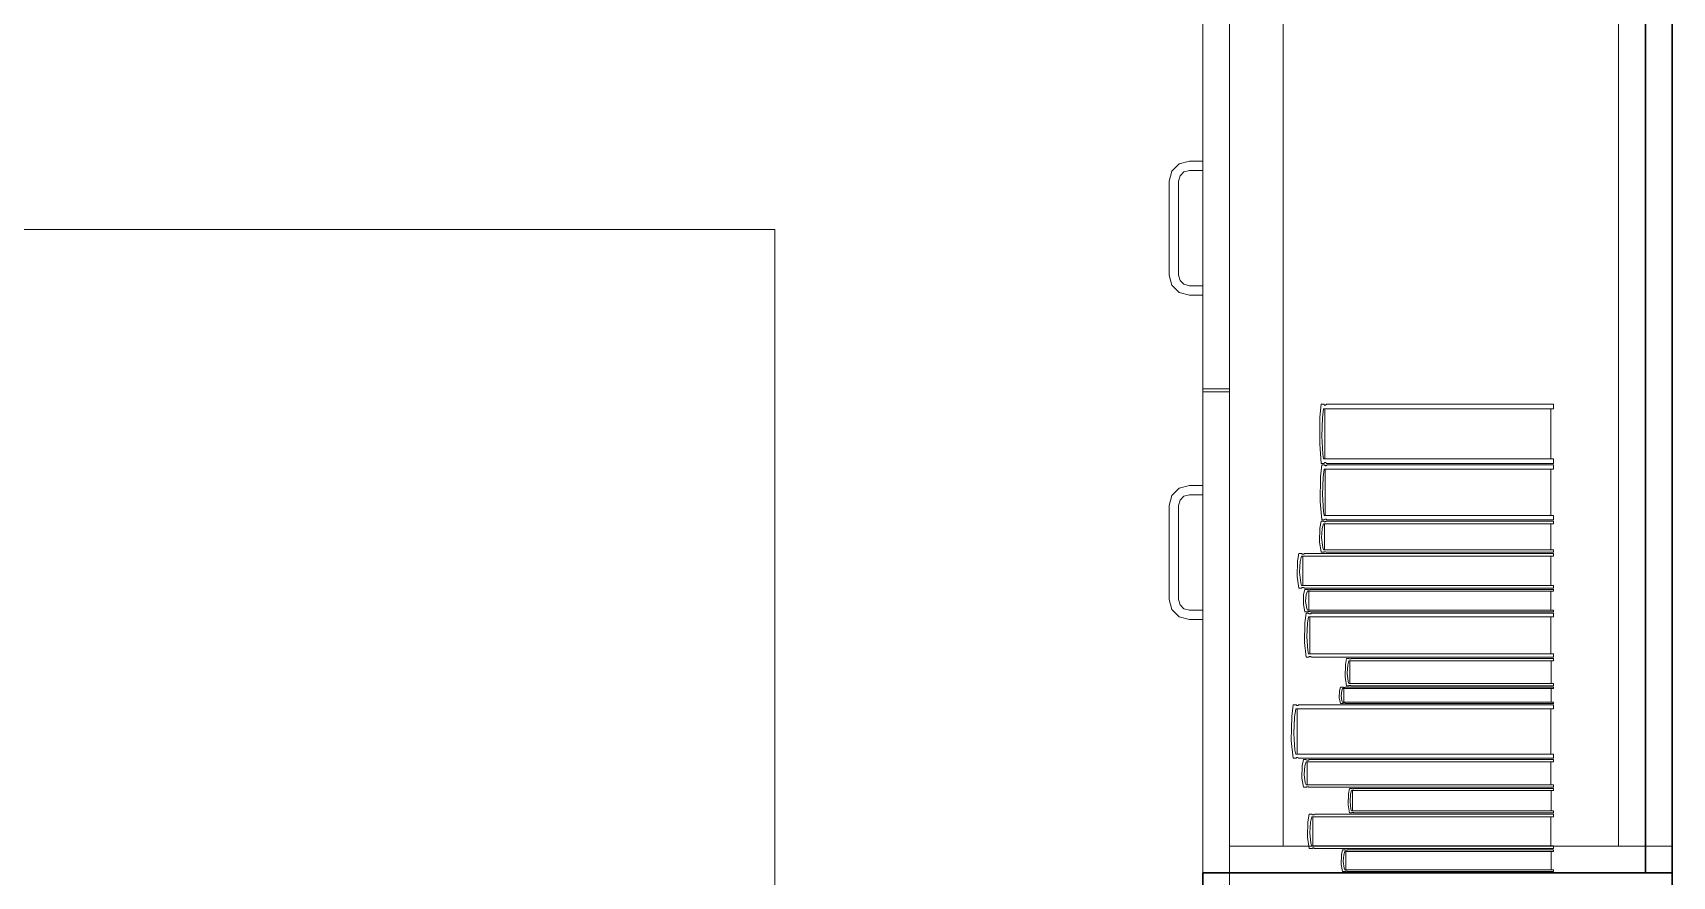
# Model space of a CAD drawing. Header units: inches. Extents: x -19 to 5698, y -728 to 92.
# Drawn here: x 217.998 to 219.22, y 12.979 to 13.609 of the extents above; entities that cross this region are included whole.
import ezdxf

# ---------------------------------------------------------------- set-up
doc = ezdxf.new("R2010")
doc.units = ezdxf.units.IN
doc.header["$MEASUREMENT"] = 0
doc.set_wipeout_variables(frame=1)
doc.linetypes.add('HIDDEN', pattern=[0.375, 0.25, -0.125])
doc.linetypes.add('Wipeout_Contour', pattern=[1, 0, -1])
doc.layers.add('00 conduct tomacorr', color=120, linetype='HIDDEN', lineweight=30)
doc.layers.add('Interior - Mobiliario', color=7, linetype='Continuous')

msp = doc.modelspace()

# ---------------------------------------------------------------- linework, layer by layer
at = {"layer": '00 conduct tomacorr'}
msp.add_arc((221.1641, 14.3047), 3.8409, 139.0969, 199.3756, dxfattribs=at)
at = {"layer": 'Interior - Mobiliario', "color": 175, "linetype": 'Continuous', "lineweight": 13}
for p, q in [((218.89, 14.4418), (218.89, 12.9818)), ((219.2, 12.9818), (219.2, 14.4418)), ((218.89, 14.4218), (218.89, 13.0018)), ((218.93, 13.0018), (218.93, 14.4218)), ((219.18, 14.4218), (219.18, 13.0018)), ((218.87, 13.7018), (218.87, 13.3428)), ((218.89, 13.7018), (218.89, 13.3428)), ((218.847, 13.5053), (218.8525, 13.5108)), ((218.8525, 13.5108), (218.86, 13.5128)), ((218.86, 13.5128), (218.87, 13.5128)), ((218.87, 13.5128), (218.87, 13.5058)), ((218.845, 13.4978), (218.847, 13.5053)), ((218.845, 13.4278), (218.845, 13.4978)), ((218.8531, 13.5018), (218.852, 13.4978)), ((218.852, 13.4978), (218.852, 13.4278)), ((218.856, 13.5048), (218.8531, 13.5018)), ((218.86, 13.5058), (218.856, 13.5048)), ((218.87, 13.5058), (218.86, 13.5058)), ((218.847, 13.4203), (218.845, 13.4278)), ((218.852, 13.4278), (218.8531, 13.4238)), ((218.8531, 13.4238), (218.856, 13.4209)), ((218.8525, 13.4148), (218.847, 13.4203)), ((218.86, 13.4128), (218.8525, 13.4148)), ((218.856, 13.4209), (218.86, 13.4198)), ((218.86, 13.4198), (218.87, 13.4198)), ((218.87, 13.4128), (218.86, 13.4128)), ((218.87, 13.4198), (218.87, 13.4128)), ((218.87, 13.3428), (218.89, 13.3428)), ((218.87, 13.3408), (218.89, 13.3408)), ((218.9584, 13.3315), (218.9574, 13.3218)), ((218.9603, 13.3315), (218.9584, 13.3315)), ((218.9593, 13.3213), (218.9601, 13.3279)), ((218.9601, 13.3279), (219.1314, 13.3279)), ((218.9604, 13.3313), (218.9603, 13.3315)), ((218.9606, 13.331), (218.9604, 13.3313)), ((218.9608, 13.3308), (218.9606, 13.331)), ((218.9611, 13.3307), (218.9608, 13.3308)), ((218.961, 13.3279), (218.961, 13.2908)), ((218.9613, 13.3307), (218.9611, 13.3307)), ((218.9616, 13.3308), (218.9613, 13.3307)), ((218.9618, 13.331), (218.9616, 13.3308)), ((218.962, 13.3312), (218.9618, 13.331)), ((218.9622, 13.3315), (218.962, 13.3312)), ((219.1314, 13.3315), (218.9622, 13.3315)), ((219.1296, 13.2908), (219.1296, 13.3279)), ((219.1314, 13.3279), (219.1314, 13.3315)), ((218.9574, 13.3218), (218.9572, 13.302)), ((218.9589, 13.3077), (218.9593, 13.3213)), ((218.9572, 13.302), (218.9584, 13.2873)), ((218.9596, 13.2942), (218.9589, 13.3077)), ((218.9584, 13.2873), (218.9603, 13.2873)), ((218.9601, 13.2908), (218.9596, 13.2942)), ((219.1314, 13.2908), (218.9601, 13.2908)), ((218.9603, 13.2873), (218.9604, 13.2875)), ((218.9604, 13.2875), (218.9606, 13.2878)), ((218.9606, 13.2878), (218.9609, 13.2879)), ((218.9609, 13.2879), (218.9611, 13.288)), ((218.9611, 13.288), (218.9614, 13.288)), ((218.9614, 13.288), (218.9616, 13.2879)), ((218.9616, 13.2879), (218.9619, 13.2877)), ((218.9619, 13.2877), (218.9621, 13.2875)), ((218.9621, 13.2875), (218.9622, 13.2873)), ((218.9622, 13.2873), (219.1314, 13.2873)), ((219.1314, 13.2873), (219.1314, 13.2908)), ((218.9578, 13.2773), (218.9576, 13.2588)), ((218.9587, 13.2863), (218.9578, 13.2773)), ((218.9606, 13.2863), (218.9587, 13.2863)), ((218.9592, 13.2642), (218.9597, 13.2768)), ((218.9597, 13.2768), (218.9605, 13.283)), ((218.9605, 13.283), (219.1314, 13.283)), ((218.9607, 13.2861), (218.9606, 13.2863)), ((218.9609, 13.2859), (218.9607, 13.2861)), ((218.9612, 13.2857), (218.9609, 13.2859)), ((218.9614, 13.2856), (218.9612, 13.2857)), ((218.9613, 13.283), (218.9613, 13.2484)), ((218.9617, 13.2856), (218.9614, 13.2856)), ((218.9619, 13.2857), (218.9617, 13.2856)), ((218.9622, 13.2858), (218.9619, 13.2857)), ((218.9624, 13.2861), (218.9622, 13.2858)), ((218.9625, 13.2863), (218.9624, 13.2861)), ((219.1314, 13.2863), (218.9625, 13.2863)), ((219.1296, 13.2484), (219.1296, 13.283)), ((219.1314, 13.283), (219.1314, 13.2863)), ((218.847, 13.2633), (218.845, 13.2558)), ((218.8525, 13.2688), (218.847, 13.2633)), ((218.86, 13.2708), (218.8525, 13.2688)), ((218.8531, 13.2598), (218.856, 13.2628)), ((218.856, 13.2628), (218.86, 13.2638)), ((218.87, 13.2708), (218.86, 13.2708)), ((218.86, 13.2638), (218.87, 13.2638)), ((218.87, 13.2638), (218.87, 13.2708)), ((218.96, 13.2515), (218.9592, 13.2642)), ((218.845, 13.2558), (218.845, 13.1858)), ((218.852, 13.2558), (218.8531, 13.2598)), ((218.852, 13.1858), (218.852, 13.2558)), ((218.9576, 13.2588), (218.9587, 13.2451)), ((218.9605, 13.2484), (218.96, 13.2515)), ((218.9572, 13.2391), (218.957, 13.2287)), ((218.9582, 13.2441), (218.9572, 13.2391)), ((218.96, 13.2441), (218.9582, 13.2441)), ((218.9586, 13.2317), (218.9591, 13.2388)), ((218.9587, 13.2451), (218.9606, 13.2451)), ((218.9591, 13.2388), (218.9599, 13.2423)), ((218.9599, 13.2423), (219.1314, 13.2423)), ((218.9601, 13.244), (218.96, 13.2441)), ((218.9604, 13.2439), (218.9601, 13.244)), ((218.9606, 13.2438), (218.9604, 13.2439)), ((219.1314, 13.2484), (218.9605, 13.2484)), ((218.9606, 13.2451), (218.9608, 13.2453)), ((218.9608, 13.2437), (218.9606, 13.2438)), ((218.9608, 13.2453), (218.961, 13.2456)), ((218.9611, 13.2437), (218.9608, 13.2437)), ((218.9608, 13.2423), (218.9608, 13.2229)), ((218.961, 13.2456), (218.9612, 13.2457)), ((218.9613, 13.2438), (218.9611, 13.2437)), ((218.9612, 13.2457), (218.9615, 13.2458)), ((218.9616, 13.2439), (218.9613, 13.2438)), ((218.9615, 13.2458), (218.9617, 13.2458)), ((218.9618, 13.244), (218.9616, 13.2439)), ((218.9617, 13.2458), (218.962, 13.2457)), ((218.962, 13.2441), (218.9618, 13.244)), ((218.962, 13.2457), (218.9622, 13.2455)), ((219.1314, 13.2441), (218.962, 13.2441)), ((218.9622, 13.2455), (218.9624, 13.2453)), ((218.9624, 13.2453), (218.9625, 13.2451)), ((218.9625, 13.2451), (219.1314, 13.2451)), ((219.1296, 13.2229), (219.1296, 13.2423)), ((219.1314, 13.2451), (219.1314, 13.2484)), ((219.1314, 13.2423), (219.1314, 13.2441)), ((218.957, 13.2287), (218.9582, 13.221)), ((218.9594, 13.2246), (218.9586, 13.2317)), ((218.9406, 13.2144), (218.9404, 13.2029)), ((218.9417, 13.22), (218.9406, 13.2144)), ((218.9437, 13.22), (218.9417, 13.22)), ((218.9422, 13.2062), (218.9427, 13.2141)), ((218.9427, 13.2141), (218.9436, 13.218)), ((218.9436, 13.218), (219.1314, 13.218)), ((218.9438, 13.2199), (218.9437, 13.22)), ((218.9441, 13.2198), (218.9438, 13.2199)), ((218.9443, 13.2197), (218.9441, 13.2198)), ((218.9446, 13.2196), (218.9443, 13.2197)), ((218.9445, 13.218), (218.9445, 13.1963)), ((218.9449, 13.2196), (218.9446, 13.2196)), ((218.9452, 13.2196), (218.9449, 13.2196)), ((218.9454, 13.2197), (218.9452, 13.2196)), ((218.9457, 13.2199), (218.9454, 13.2197)), ((218.9458, 13.22), (218.9457, 13.2199)), ((219.1314, 13.22), (218.9458, 13.22)), ((218.9582, 13.221), (218.96, 13.221)), ((218.9599, 13.2229), (218.9594, 13.2246)), ((219.1314, 13.2229), (218.9599, 13.2229)), ((218.96, 13.221), (218.9602, 13.2212)), ((218.9602, 13.2212), (218.9604, 13.2213)), ((218.9604, 13.2213), (218.9606, 13.2214)), ((218.9606, 13.2214), (218.9609, 13.2214)), ((218.9609, 13.2214), (218.9612, 13.2214)), ((218.9612, 13.2214), (218.9614, 13.2214)), ((218.9614, 13.2214), (218.9616, 13.2213)), ((218.9616, 13.2213), (218.9619, 13.2211)), ((218.9619, 13.2211), (218.962, 13.221)), ((218.962, 13.221), (219.1314, 13.221)), ((219.1295, 13.1963), (219.1295, 13.218)), ((219.1314, 13.221), (219.1314, 13.2229)), ((219.1314, 13.218), (219.1314, 13.22)), ((218.9404, 13.2029), (218.9417, 13.1943)), ((218.943, 13.1983), (218.9422, 13.2062)), ((218.9417, 13.1943), (218.9437, 13.1943)), ((218.9436, 13.1963), (218.943, 13.1983)), ((219.1314, 13.1963), (218.9436, 13.1963)), ((218.9437, 13.1943), (218.9439, 13.1944)), ((218.9439, 13.1944), (218.9441, 13.1946)), ((218.9441, 13.1946), (218.9444, 13.1947)), ((218.9444, 13.1947), (218.9447, 13.1947)), ((218.9447, 13.1947), (218.9449, 13.1947)), ((218.9449, 13.1947), (218.9452, 13.1947)), ((218.9452, 13.1896), (218.945, 13.1821)), ((218.9452, 13.1947), (218.9455, 13.1945)), ((218.9462, 13.1933), (218.9452, 13.1896)), ((218.9455, 13.1945), (218.9457, 13.1944)), ((218.9457, 13.1944), (218.9458, 13.1943)), ((218.9458, 13.1943), (219.1314, 13.1943)), ((218.9482, 13.1933), (218.9462, 13.1933)), ((218.9467, 13.1843), (218.9472, 13.1894)), ((218.9472, 13.1894), (218.9481, 13.1919)), ((218.9481, 13.1919), (219.1314, 13.1919)), ((218.9483, 13.1932), (218.9482, 13.1933)), ((218.9486, 13.1931), (218.9483, 13.1932)), ((218.9488, 13.193), (218.9486, 13.1931)), ((218.9491, 13.193), (218.9488, 13.193)), ((218.949, 13.1919), (218.949, 13.1779)), ((218.9493, 13.193), (218.9491, 13.193)), ((218.9496, 13.193), (218.9493, 13.193)), ((218.9499, 13.1931), (218.9496, 13.193)), ((218.9501, 13.1932), (218.9499, 13.1931)), ((218.9503, 13.1933), (218.9501, 13.1932)), ((219.1314, 13.1933), (218.9503, 13.1933)), ((219.1295, 13.1779), (219.1295, 13.1919)), ((219.1314, 13.1943), (219.1314, 13.1963)), ((219.1314, 13.1919), (219.1314, 13.1933)), ((218.845, 13.1858), (218.847, 13.1783)), ((218.847, 13.1783), (218.8525, 13.1728)), ((218.8531, 13.1818), (218.852, 13.1858)), ((218.856, 13.1789), (218.8531, 13.1818)), ((218.86, 13.1778), (218.856, 13.1789)), ((218.87, 13.1778), (218.86, 13.1778)), ((218.87, 13.1708), (218.87, 13.1778)), ((218.945, 13.1821), (218.9462, 13.1765)), ((218.9475, 13.1791), (218.9467, 13.1843)), ((218.9481, 13.1779), (218.9475, 13.1791)), ((219.1314, 13.1779), (218.9481, 13.1779)), ((218.9486, 13.1767), (218.9489, 13.1768)), ((218.9489, 13.1768), (218.9491, 13.1768)), ((218.9491, 13.1768), (218.9494, 13.1768)), ((218.9494, 13.1768), (218.9497, 13.1768)), ((218.9497, 13.1768), (218.9499, 13.1767)), ((219.1314, 13.1765), (219.1314, 13.1779)), ((218.8525, 13.1728), (218.86, 13.1708)), ((218.86, 13.1708), (218.87, 13.1708)), ((218.946, 13.1683), (218.9458, 13.1537)), ((218.947, 13.1755), (218.946, 13.1683)), ((218.9462, 13.1765), (218.9482, 13.1765)), ((218.949, 13.1755), (218.947, 13.1755)), ((218.9475, 13.1579), (218.948, 13.168)), ((218.948, 13.168), (218.9489, 13.1729)), ((218.9482, 13.1765), (218.9484, 13.1766)), ((218.9484, 13.1766), (218.9486, 13.1767)), ((218.9489, 13.1729), (219.1314, 13.1729)), ((218.9491, 13.1754), (218.949, 13.1755)), ((218.9494, 13.1752), (218.9491, 13.1754)), ((218.9496, 13.1751), (218.9494, 13.1752)), ((218.9499, 13.175), (218.9496, 13.1751)), ((218.9498, 13.1729), (218.9498, 13.1453)), ((218.9499, 13.1767), (218.9502, 13.1766)), ((218.9501, 13.175), (218.9499, 13.175)), ((218.9504, 13.175), (218.9501, 13.175)), ((218.9502, 13.1766), (218.9503, 13.1765)), ((218.9503, 13.1765), (219.1314, 13.1765)), ((218.9507, 13.1752), (218.9504, 13.175)), ((218.9509, 13.1753), (218.9507, 13.1752)), ((218.9511, 13.1755), (218.9509, 13.1753)), ((219.1314, 13.1755), (218.9511, 13.1755)), ((219.1295, 13.1453), (219.1295, 13.1729)), ((219.1314, 13.1729), (219.1314, 13.1755)), ((218.9458, 13.1537), (218.947, 13.1427)), ((218.9483, 13.1478), (218.9475, 13.1579)), ((218.947, 13.1427), (218.949, 13.1427)), ((218.9489, 13.1453), (218.9483, 13.1478)), ((219.1314, 13.1453), (218.9489, 13.1453)), ((218.949, 13.1427), (218.9492, 13.1429)), ((218.9492, 13.1429), (218.9494, 13.1431)), ((218.9494, 13.1431), (218.9497, 13.1432)), ((218.9497, 13.1432), (218.9499, 13.1433)), ((218.9499, 13.1433), (218.9502, 13.1433)), ((218.9502, 13.1433), (218.9505, 13.1432)), ((218.9505, 13.1432), (218.9507, 13.1431)), ((218.9507, 13.1431), (218.951, 13.1429)), ((218.951, 13.1429), (218.9511, 13.1427)), ((218.9511, 13.1427), (219.1314, 13.1427)), ((218.9772, 13.1417), (218.9764, 13.1373)), ((218.9789, 13.1417), (218.9772, 13.1417)), ((218.9781, 13.137), (218.9788, 13.1401)), ((218.9788, 13.1401), (219.1314, 13.1401)), ((218.979, 13.1416), (218.9789, 13.1417)), ((218.9792, 13.1415), (218.979, 13.1416)), ((218.9794, 13.1414), (218.9792, 13.1415)), ((218.9796, 13.1414), (218.9794, 13.1414)), ((218.9799, 13.1414), (218.9796, 13.1414)), ((218.9796, 13.1401), (218.9796, 13.123)), ((218.9801, 13.1414), (218.9799, 13.1414)), ((218.9803, 13.1415), (218.9801, 13.1414)), ((218.9805, 13.1416), (218.9803, 13.1415)), ((218.9806, 13.1417), (218.9805, 13.1416)), ((219.1314, 13.1417), (218.9806, 13.1417)), ((219.1298, 13.123), (219.1298, 13.1401)), ((219.1314, 13.1427), (219.1314, 13.1453)), ((219.1314, 13.1401), (219.1314, 13.1417)), ((218.9764, 13.1373), (218.9762, 13.1281)), ((218.9762, 13.1281), (218.9772, 13.1213)), ((218.9777, 13.1308), (218.9781, 13.137)), ((218.9783, 13.1245), (218.9777, 13.1308)), ((218.9719, 13.1177), (218.9717, 13.1123)), ((218.9727, 13.1203), (218.9719, 13.1177)), ((218.9745, 13.1203), (218.9727, 13.1203)), ((218.9732, 13.1139), (218.9736, 13.1176)), ((218.9736, 13.1176), (218.9743, 13.1194)), ((218.9743, 13.1194), (219.1314, 13.1194)), ((218.9747, 13.1202), (218.9745, 13.1203)), ((218.9745, 13.1203), (218.9745, 13.1203)), ((218.975, 13.1202), (218.9747, 13.1202)), ((218.9752, 13.1201), (218.975, 13.1202)), ((218.9751, 13.1194), (218.9751, 13.1093)), ((218.9754, 13.1201), (218.9752, 13.1201)), ((218.9757, 13.1202), (218.9754, 13.1201)), ((218.9759, 13.1202), (218.9757, 13.1202)), ((218.9761, 13.1203), (218.9759, 13.1202)), ((218.9762, 13.1203), (218.9761, 13.1203)), ((219.1314, 13.1203), (218.9762, 13.1203)), ((218.9772, 13.1213), (218.9789, 13.1213)), ((218.9788, 13.123), (218.9783, 13.1245)), ((219.1314, 13.123), (218.9788, 13.123)), ((218.9789, 13.1213), (218.979, 13.1215)), ((218.979, 13.1215), (218.9792, 13.1216)), ((218.9792, 13.1216), (218.9795, 13.1216)), ((218.9795, 13.1216), (218.9797, 13.1217)), ((218.9797, 13.1217), (218.9799, 13.1217)), ((218.9799, 13.1217), (218.9801, 13.1216)), ((218.9801, 13.1216), (218.9803, 13.1215)), ((218.9803, 13.1215), (218.9805, 13.1214)), ((218.9805, 13.1214), (218.9806, 13.1213)), ((218.9806, 13.1213), (219.1314, 13.1213)), ((219.1298, 13.1093), (219.1298, 13.1194)), ((219.1314, 13.1213), (219.1314, 13.123)), ((219.1314, 13.1194), (219.1314, 13.1203)), ((218.9373, 13.1073), (218.9363, 13.0985)), ((218.9395, 13.1073), (218.9373, 13.1073)), ((218.9384, 13.0981), (218.9393, 13.1041)), ((218.9393, 13.1041), (219.1314, 13.1041)), ((218.9396, 13.1072), (218.9395, 13.1073)), ((218.9398, 13.1069), (218.9396, 13.1072)), ((218.9401, 13.1067), (218.9398, 13.1069)), ((218.9404, 13.1066), (218.9401, 13.1067)), ((218.9403, 13.1041), (218.9403, 13.0705)), ((218.9406, 13.1066), (218.9404, 13.1066)), ((218.9409, 13.1067), (218.9406, 13.1066)), ((218.9412, 13.1069), (218.9409, 13.1067)), ((218.9414, 13.1071), (218.9412, 13.1069)), ((218.9416, 13.1073), (218.9414, 13.1071)), ((219.1314, 13.1073), (218.9416, 13.1073)), ((218.9717, 13.1123), (218.9727, 13.1083)), ((218.9727, 13.1083), (218.9745, 13.1083)), ((218.9738, 13.1102), (218.9732, 13.1139)), ((218.9743, 13.1093), (218.9738, 13.1102)), ((219.1314, 13.1093), (218.9743, 13.1093)), ((218.9745, 13.1083), (218.9746, 13.1084)), ((218.9746, 13.1084), (218.9748, 13.1084)), ((218.9748, 13.1084), (218.975, 13.1085)), ((218.975, 13.1085), (218.9752, 13.1085)), ((218.9752, 13.1085), (218.9755, 13.1085)), ((218.9755, 13.1085), (218.9757, 13.1085)), ((218.9757, 13.1085), (218.9759, 13.1084)), ((218.9759, 13.1084), (218.9761, 13.1084)), ((218.9761, 13.1084), (218.9762, 13.1083)), ((218.9762, 13.1083), (219.1314, 13.1083)), ((219.1294, 13.0705), (219.1294, 13.1041)), ((219.1314, 13.1083), (219.1314, 13.1093)), ((219.1314, 13.1041), (219.1314, 13.1073)), ((218.9363, 13.0985), (218.936, 13.0806)), ((218.9379, 13.0858), (218.9384, 13.0981)), ((218.936, 13.0806), (218.9373, 13.0673)), ((218.9387, 13.0735), (218.9379, 13.0858)), ((218.9373, 13.0673), (218.9395, 13.0673)), ((218.9393, 13.0705), (218.9387, 13.0735)), ((219.1314, 13.0705), (218.9393, 13.0705)), ((218.9395, 13.0673), (218.9396, 13.0675)), ((218.9396, 13.0675), (218.9399, 13.0677)), ((218.9399, 13.0677), (218.9401, 13.0678)), ((218.9401, 13.0678), (218.9404, 13.0679)), ((218.9404, 13.0679), (218.9407, 13.0679)), ((218.9407, 13.0679), (218.941, 13.0678)), ((218.941, 13.0678), (218.9413, 13.0677)), ((218.9413, 13.0677), (218.9415, 13.0674)), ((218.9415, 13.0674), (218.9416, 13.0673)), ((218.9416, 13.0673), (219.1314, 13.0673)), ((219.1314, 13.0673), (219.1314, 13.0705)), ((218.9441, 13.0618), (218.9439, 13.0526)), ((218.9451, 13.0663), (218.9441, 13.0618)), ((218.9471, 13.0663), (218.9451, 13.0663)), ((218.9457, 13.0553), (218.9461, 13.0616)), ((218.9464, 13.049), (218.9457, 13.0553)), ((218.9461, 13.0616), (218.947, 13.0646)), ((218.947, 13.0646), (219.1314, 13.0646)), ((218.9472, 13.0662), (218.9471, 13.0663)), ((218.9475, 13.066), (218.9472, 13.0662)), ((218.9477, 13.066), (218.9475, 13.066)), ((218.948, 13.0659), (218.9477, 13.066)), ((218.9479, 13.0646), (218.9479, 13.0474)), ((218.9483, 13.0659), (218.948, 13.0659)), ((218.9486, 13.0659), (218.9483, 13.0659)), ((218.9488, 13.066), (218.9486, 13.0659)), ((218.9491, 13.0661), (218.9488, 13.066)), ((218.9492, 13.0663), (218.9491, 13.0661)), ((219.1314, 13.0663), (218.9492, 13.0663)), ((219.1295, 13.0474), (219.1295, 13.0646)), ((219.1314, 13.0646), (219.1314, 13.0663)), ((218.9439, 13.0526), (218.9451, 13.0458)), ((218.9451, 13.0458), (218.9471, 13.0458)), ((218.947, 13.0474), (218.9464, 13.049)), ((219.1314, 13.0474), (218.947, 13.0474)), ((218.9471, 13.0458), (218.9473, 13.0459)), ((218.9473, 13.0459), (218.9475, 13.046)), ((218.9475, 13.046), (218.9478, 13.0461)), ((218.9478, 13.0461), (218.9481, 13.0461)), ((218.9481, 13.0461), (218.9483, 13.0461)), ((218.9483, 13.0461), (218.9486, 13.0461)), ((218.9486, 13.0461), (218.9489, 13.046)), ((218.9489, 13.046), (218.9491, 13.0459)), ((218.9491, 13.0459), (218.9492, 13.0458)), ((218.9492, 13.0458), (219.1314, 13.0458)), ((218.9794, 13.0448), (218.9786, 13.0408)), ((218.9811, 13.0448), (218.9794, 13.0448)), ((218.9802, 13.0406), (218.9809, 13.0433)), ((218.9809, 13.0433), (219.1314, 13.0433)), ((218.9811, 13.0447), (218.9811, 13.0448)), ((218.9813, 13.0446), (218.9811, 13.0447)), ((218.9815, 13.0445), (218.9813, 13.0446)), ((218.9818, 13.0445), (218.9815, 13.0445)), ((218.9817, 13.0433), (218.9817, 13.0281)), ((218.982, 13.0445), (218.9818, 13.0445)), ((218.9822, 13.0445), (218.982, 13.0445)), ((218.9824, 13.0446), (218.9822, 13.0445)), ((218.9826, 13.0447), (218.9824, 13.0446)), ((218.9827, 13.0448), (218.9826, 13.0447)), ((219.1314, 13.0448), (218.9827, 13.0448)), ((219.1298, 13.0281), (219.1298, 13.0433)), ((219.1314, 13.0458), (219.1314, 13.0474)), ((219.1314, 13.0433), (219.1314, 13.0448)), ((218.9786, 13.0408), (218.9784, 13.0327)), ((218.9784, 13.0327), (218.9794, 13.0266)), ((218.9798, 13.035), (218.9802, 13.0406)), ((218.9805, 13.0294), (218.9798, 13.035)), ((218.9484, 13.02), (218.9482, 13.0085)), ((218.9494, 13.0256), (218.9484, 13.02)), ((218.9514, 13.0256), (218.9494, 13.0256)), ((218.9499, 13.0118), (218.9504, 13.0197)), ((218.9504, 13.0197), (218.9512, 13.0236)), ((218.9512, 13.0236), (219.1314, 13.0236)), ((218.9515, 13.0255), (218.9514, 13.0256)), ((218.9517, 13.0254), (218.9515, 13.0255)), ((218.9519, 13.0252), (218.9517, 13.0254)), ((218.9522, 13.0252), (218.9519, 13.0252)), ((218.9521, 13.0236), (218.9521, 13.002)), ((218.9525, 13.0252), (218.9522, 13.0252)), ((218.9527, 13.0252), (218.9525, 13.0252)), ((218.953, 13.0253), (218.9527, 13.0252)), ((218.9532, 13.0255), (218.953, 13.0253)), ((218.9534, 13.0256), (218.9532, 13.0255)), ((219.1314, 13.0256), (218.9534, 13.0256)), ((218.9794, 13.0266), (218.9811, 13.0266)), ((218.9809, 13.0281), (218.9805, 13.0294)), ((219.1314, 13.0281), (218.9809, 13.0281)), ((218.9811, 13.0266), (218.9812, 13.0267)), ((218.9812, 13.0267), (218.9814, 13.0268)), ((218.9814, 13.0268), (218.9816, 13.0269)), ((218.9816, 13.0269), (218.9818, 13.0269)), ((218.9818, 13.0269), (218.982, 13.0269)), ((218.982, 13.0269), (218.9823, 13.0269)), ((218.9823, 13.0269), (218.9825, 13.0268)), ((218.9825, 13.0268), (218.9827, 13.0267)), ((218.9827, 13.0267), (218.9827, 13.0266)), ((218.9827, 13.0266), (219.1314, 13.0266)), ((219.1295, 13.002), (219.1295, 13.0236)), ((219.1314, 13.0266), (219.1314, 13.0281)), ((219.1314, 13.0236), (219.1314, 13.0256)), ((218.9482, 13.0085), (218.9494, 13)), ((218.9507, 13.004), (218.9499, 13.0118)), ((218.89, 13.0018), (218.93, 13.0018)), ((218.93, 13.0018), (219.18, 13.0018)), ((218.9494, 13), (218.9514, 13)), ((218.9512, 13.002), (218.9507, 13.004)), ((219.1314, 13.002), (218.9512, 13.002)), ((218.9514, 13), (218.9515, 13.0001)), ((218.9515, 13.0001), (218.9517, 13.0002)), ((218.9517, 13.0002), (218.952, 13.0003)), ((218.952, 13.0003), (218.9523, 13.0004)), ((218.9523, 13.0004), (218.9525, 13.0004)), ((218.9525, 13.0004), (218.9528, 13.0003)), ((218.9528, 13.0003), (218.953, 13.0002)), ((218.953, 13.0002), (218.9533, 13.0001)), ((218.9533, 13.0001), (218.9534, 13)), ((218.9534, 13), (219.1314, 13)), ((218.9734, 12.9954), (218.9733, 12.9882)), ((218.9743, 12.999), (218.9734, 12.9954)), ((218.976, 12.999), (218.9743, 12.999)), ((218.9748, 12.9903), (218.9752, 12.9953)), ((218.9752, 12.9953), (218.9759, 12.9977)), ((218.9759, 12.9977), (219.1314, 12.9977)), ((218.9761, 12.9989), (218.976, 12.999)), ((218.9763, 12.9988), (218.9761, 12.9989)), ((218.9765, 12.9987), (218.9763, 12.9988)), ((218.9767, 12.9987), (218.9765, 12.9987)), ((218.977, 12.9987), (218.9767, 12.9987)), ((218.9772, 12.9987), (218.977, 12.9987)), ((218.9774, 12.9988), (218.9772, 12.9987)), ((218.9776, 12.9989), (218.9774, 12.9988)), ((218.9778, 12.999), (218.9776, 12.9989)), ((219.1314, 12.999), (218.9778, 12.999)), ((219.1314, 13), (219.1314, 13.002)), ((219.1314, 12.9977), (219.1314, 12.999)), ((218.89, 12.9818), (219.2, 12.9818))]:
    msp.add_line(p, q, dxfattribs=at)
at = {"layer": 'Interior - Mobiliario', "color": 175, "linetype": 'Continuous', "lineweight": 13, "flags": 128}
msp.add_lwpolyline([(217.251, 12.9618), (217.251, 14.4618), (217.851, 14.4618), (217.851, 13.4618), (218.551, 13.4618), (218.551, 12.9618)], close=True, dxfattribs=at)

# ---------------------------------------------------------------- next in the draw order: wipeouts: each hides what was drawn before it
at = {"color": 254, "linetype": 'Wipeout_Contour', "lineweight": 0, "ltscale": 6569.542008}
msp.add_wipeout([(219.2, 14.4418), (219.2, 12.9818), (219.22, 12.9818), (219.22, 14.4418)], dxfattribs=at).dxf.layer = 'Interior - Mobiliario'

# ---------------------------------------------------------------- next in the draw order: linework, layer by layer
at = {"layer": 'Interior - Mobiliario', "color": 175, "linetype": 'Continuous', "lineweight": 30}
for p, q in [((219.2, 12.9818), (219.2, 14.4418)), ((219.22, 12.9818), (219.22, 14.4418)), ((219.2, 12.9818), (219.22, 12.9818))]:
    msp.add_line(p, q, dxfattribs=at)
at = {"layer": 'Interior - Mobiliario', "color": 175, "linetype": 'Continuous', "lineweight": 13}
for p, q in [((219.2, 14.4418), (219.2, 12.9818)), ((219.22, 12.9818), (219.22, 14.4418)), ((219.22, 13.0018), (219.22, 14.4218)), ((219.18, 13.0018), (219.22, 13.0018)), ((219.2, 12.9818), (219.22, 12.9818))]:
    msp.add_line(p, q, dxfattribs=at)

# ---------------------------------------------------------------- next in the draw order: wipeouts: each hides what was drawn before it
at = {"color": 254, "linetype": 'Wipeout_Contour', "lineweight": 0, "ltscale": 6568.85734}
msp.add_wipeout([(218.87, 12.9818), (218.87, 12.9618), (219.22, 12.9618), (219.22, 12.9818)], dxfattribs=at).dxf.layer = 'Interior - Mobiliario'

# ---------------------------------------------------------------- next in the draw order: linework, layer by layer
at = {"layer": 'Interior - Mobiliario', "color": 175, "linetype": 'Continuous', "lineweight": 13}
for p, q in [((218.87, 12.9618), (218.87, 14.4618)), ((219.22, 14.4618), (219.22, 12.9618)), ((218.87, 14.4418), (218.87, 12.9818)), ((218.87, 14.4418), (218.87, 12.9818)), ((218.89, 14.4418), (218.89, 12.9818)), ((218.89, 14.4418), (218.89, 12.9818)), ((219.2, 12.9818), (219.2, 14.4418)), ((219.2, 12.9818), (219.2, 14.4418)), ((219.2, 12.9818), (219.2, 14.4418)), ((219.22, 12.9818), (219.22, 14.4418)), ((218.87, 12.9818), (218.87, 13.3408)), ((218.89, 12.9818), (218.89, 13.3408)), ((218.89, 13.0018), (218.89, 12.9618)), ((218.9767, 12.9977), (218.9767, 12.9841)), ((219.1298, 12.9841), (219.1298, 12.9977)), ((219.22, 12.9618), (219.22, 13.0018)), ((219.22, 12.9818), (218.87, 12.9818)), ((218.87, 12.9818), (218.87, 12.9618)), ((218.87, 12.9818), (219.22, 12.9818)), ((218.87, 12.9818), (219.2, 12.9818)), ((218.87, 12.9818), (218.89, 12.9818)), ((218.89, 12.9818), (219.2, 12.9818)), ((218.89, 12.9818), (219.2, 12.9818)), ((218.9733, 12.9882), (218.9743, 12.9828)), ((218.9743, 12.9828), (218.976, 12.9828)), ((218.9754, 12.9854), (218.9748, 12.9903)), ((218.9759, 12.9841), (218.9754, 12.9854)), ((219.1314, 12.9841), (218.9759, 12.9841)), ((218.976, 12.9828), (218.9761, 12.9829)), ((218.9761, 12.9829), (218.9763, 12.983)), ((218.9763, 12.983), (218.9766, 12.9831)), ((218.9766, 12.9831), (218.9768, 12.9831)), ((218.9768, 12.9831), (218.977, 12.9831)), ((218.977, 12.9831), (218.9773, 12.9831)), ((218.9773, 12.9831), (218.9775, 12.983)), ((218.9775, 12.983), (218.9777, 12.9829)), ((218.9777, 12.9829), (218.9778, 12.9828)), ((218.9778, 12.9828), (219.1314, 12.9828)), ((219.1314, 12.9828), (219.1314, 12.9841)), ((219.22, 12.9618), (219.22, 12.9818))]:
    msp.add_line(p, q, dxfattribs=at)
at = {"layer": 'Interior - Mobiliario', "color": 175, "linetype": 'Continuous', "lineweight": 30}
for p, q in [((218.87, 12.9818), (219.22, 12.9818)), ((218.87, 12.9618), (218.87, 12.9818)), ((219.22, 12.9618), (219.22, 12.9818))]:
    msp.add_line(p, q, dxfattribs=at)

doc.saveas('drawing.dxf')
